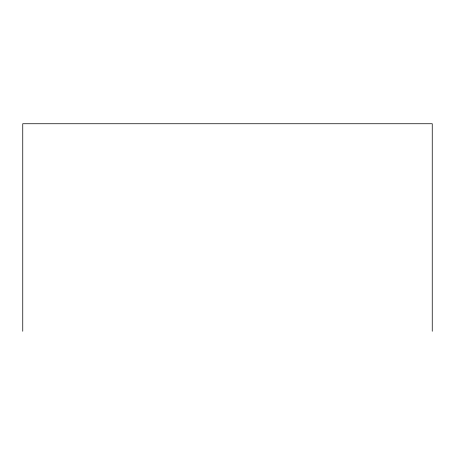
<?xml version="1.0" encoding="UTF-8"?>
<svg xmlns="http://www.w3.org/2000/svg" width="455" height="455" viewBox="0 0 455 455"><rect width="100%" height="100%" fill="white"/><g stroke="black" fill="none" stroke-linecap="round" stroke-linejoin="round"><path stroke-width="0.68" d="M432.25 331.263L432.25 123.737L22.75 123.737L22.75 331.263"/></g></svg>
